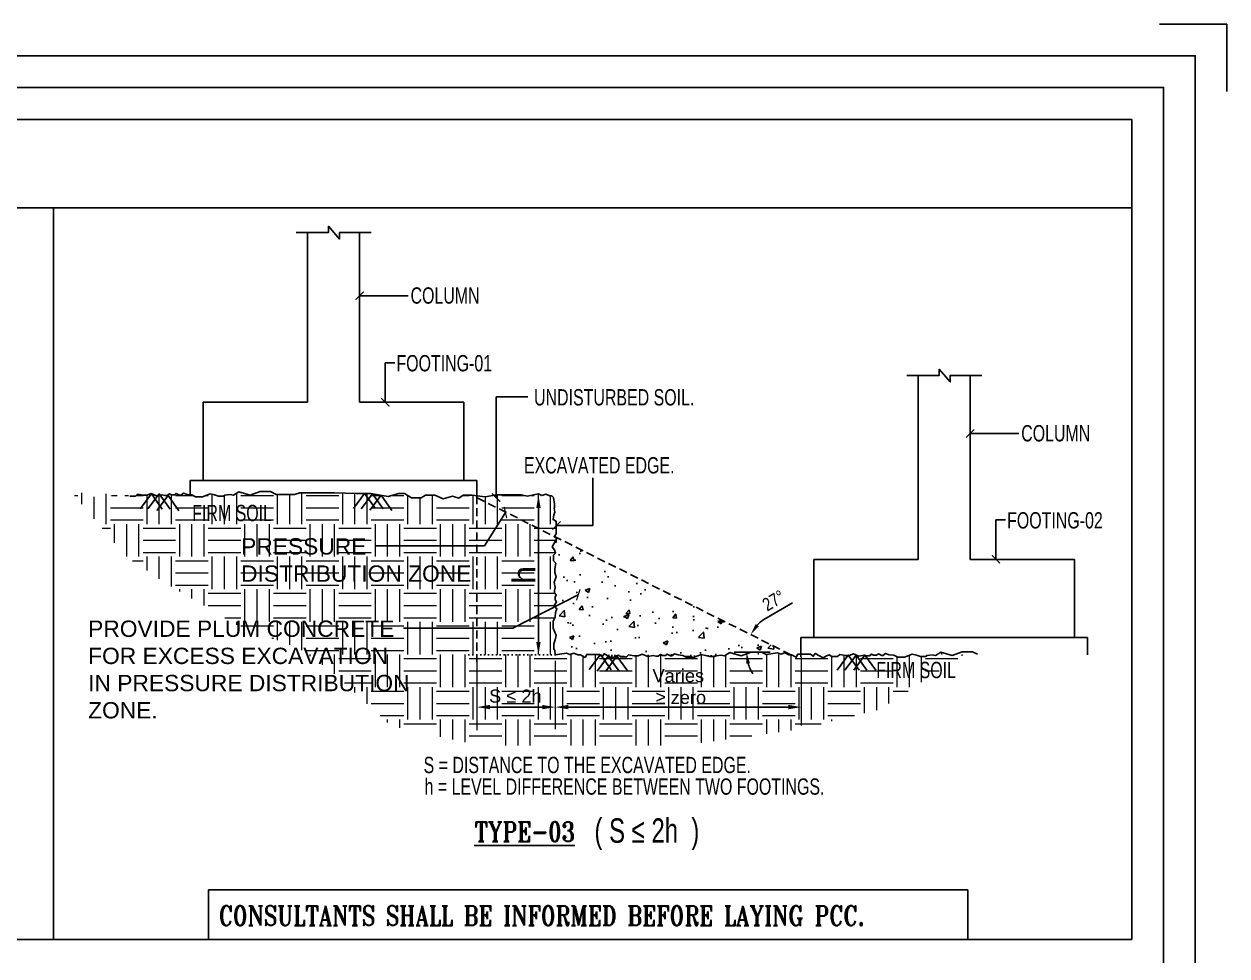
# Model space of a CAD drawing. Extents: x 473024 to 774629, y -1213442 to -1126596.
# Drawn here: x 590701 to 604846, y -1137555 to -1126596 of the extents above; entities that cross this region are included whole.
import ezdxf

# ---------------------------------------------------------------- set-up
doc = ezdxf.new("R2010")
doc.units = 0
doc.header["$LTSCALE"] = 100
doc.header["$MEASUREMENT"] = 0
doc.header["$PDMODE"] = 2
doc.header["$PDSIZE"] = -10
for name, pattern in [('( Hidden )', [0.375, 0.25, -0.125]), ('ACAD_ISO07W100', [3, 0, -3]), ('CONTINU', [0])]:
    doc.linetypes.add(name, pattern=pattern)
doc.layers.get('0').update_dxf_attribs({"linetype": 'CONTINUOUS'})
doc.layers.get('Defpoints').update_dxf_attribs({"linetype": 'CONTINUOUS'})
for name, color, linetype in [('AES-S-DIM 100', 9, 'CONTINUOUS'), ('AR', 1, 'CONTINUOUS'), ('Concrete Line', 2, 'CONTINUOUS'), ('CW-DIM', 4, 'CONTINUOUS'), ('EARTH', 8, 'CONTINUOUS'), ('FOOTDIM', 4, 'CONTINUOUS'), ('JW_  BEAM', 4, 'CONTINUOUS'), ('S-FOOTDIM', 9, 'CONTINUOUS'), ('SEC 2 - A - 0.30 THK', 2, 'CONTINUOUS'), ('TEX', 4, 'CONTINUOUS'), ('text-50', 3, 'CONTINUOUS'), ('TITLE2', 7, 'CONTINUOUS')]:
    doc.layers.add(name, color=color, linetype=linetype)
doc.styles.add('Arial', font='arial.ttf')
doc.styles.add('GRID', font='romans.shx')
doc.styles.add('JW1', font='arial.ttf', dxfattribs={"width": 0.8, "height": 200})
doc.styles.add('ROMANT', font='ROMANT.SHX', dxfattribs={"width": 0.8})
doc.styles.add('TXT-300', font='romans.shx', dxfattribs={"width": 0.75, "height": 300})
doc.dimstyles.new('100-2.5', dxfattribs={"dimscale": 100, "dimtxt": 2.5, "dimasz": 1.25, "dimexe": 1.25, "dimexo": 1, "dimgap": 1, "dimtad": 1, "dimdec": 0, "dimzin": 0, "dimdsep": 46, "dimtxsty": 'GRID', "dimblk1": 'ARCHTICK', "dimblk2": 'ARCHTICK', "dimsah": 1, "dimcen": 0, "dimdle": 1.25, "dimclrd": 1, "dimclre": 1, "dimclrt": 3, "dimadec": 0, "dimazin": 0, "dimtfac": 1, "dimtdec": 0, "dimtix": 1, "dimtmove": 0, "dimatfit": 3, "dimldrblk": 'ARCHTICK', "dimfxl": 1, "dimtolj": 1, "dimtzin": 0, "dimarcsym": 0})
doc.dimstyles.new('DIM300', dxfattribs={"dimtxt": 10, "dimasz": 100, "dimexe": 150, "dimexo": 0, "dimgap": 100, "dimtad": 1, "dimdec": 0, "dimzin": 0, "dimdsep": 46, "dimtxsty": 'TXT-300', "dimsah": 1, "dimcen": 1, "dimclrd": 8, "dimclre": 8, "dimclrt": 2, "dimadec": 0, "dimazin": 0, "dimtfac": 1, "dimtdec": 0, "dimtmove": 2, "dimatfit": 3, "dimfxl": 1, "dimtolj": 1, "dimtzin": 0, "dimarcsym": 0})
doc.dimstyles.new('JW1', dxfattribs={"dimtxt": 0.2, "dimasz": 175, "dimexe": 50, "dimexo": 50, "dimgap": 75, "dimtad": 1, "dimdec": 0, "dimrnd": 5, "dimzin": 1, "dimdsep": 46, "dimtxsty": 'JW1', "dimcen": 0.09, "dimdle": 150, "dimclrd": 9, "dimclre": 9, "dimclrt": 7, "dimadec": 0, "dimazin": 0, "dimtfac": 1, "dimtdec": 0, "dimtofl": 0, "dimtmove": 0, "dimatfit": 3, "dimfxl": 1, "dimtolj": 1, "dimtzin": 0, "dimarcsym": 0})

# ---------------------------------------------------------------- blocks, each defined once
blk = doc.blocks.new('_ArchTick')
at = {"color": 0, "linetype": 'ByBlock', "const_width": 0.15}
blk.add_lwpolyline([(-0.5, -0.5), (0.5, 0.5)], dxfattribs=at)
blk = doc.blocks.new('*D45')
at = {"layer": 'CW-DIM', "color": 9, "linetype": 'Continuous', "lineweight": -2, "transparency": 16777216}
blk.add_line((42960, 18374), (42960, 16321), dxfattribs=at)
at = {"layer": 'CW-DIM', "color": 9, "transparency": 16777216}
for points in [[(42994, 18374), (42927, 18374), (42960, 18574)], [(42927, 16321), (42994, 16321), (42960, 16121)]]:
    blk.add_solid(points, dxfattribs=at)
at = {"layer": 'Defpoints', "color": 0, "transparency": 16777216}
for p in [(42701, 18574), (42960, 16121), (43218, 16121)]:
    blk.add_point(p, dxfattribs=at)
at = {"layer": 'CW-DIM', "color": 3, "transparency": 16777216, "insert": (42740, 17347), "char_height": 350, "attachment_point": 5, "rotation": 90, "style": 'Arial'}
blk.add_mtext('\\A1;h', dxfattribs=at)
blk = doc.blocks.new('*D46')
at = {"layer": 'CW-DIM', "color": 9, "linetype": 'Continuous', "lineweight": -2, "transparency": 16777216}
blk.add_line((43418, 15320), (46792, 15320), dxfattribs=at)
at = {"layer": 'CW-DIM', "color": 9, "transparency": 16777216}
for points in [[(43418, 15354), (43418, 15287), (43218, 15320)], [(46792, 15287), (46792, 15354), (46992, 15320)]]:
    blk.add_solid(points, dxfattribs=at)
at = {"layer": 'Defpoints', "color": 0, "transparency": 16777216}
for p in [(43218, 16121), (46992, 16007), (46992, 15320)]:
    blk.add_point(p, dxfattribs=at)
at = {"layer": 'CW-DIM', "color": 3, "transparency": 16777216, "insert": (45105, 15634), "char_height": 200, "attachment_point": 5, "style": 'Arial'}
blk.add_mtext('\\A1;Varies\\P ≥ zero', dxfattribs=at)
blk = doc.blocks.new('*D47')
at = {"layer": 'CW-DIM', "color": 9, "linetype": 'Continuous', "lineweight": -2, "transparency": 16777216}
blk.add_line((43018, 15320), (42216, 15320), dxfattribs=at)
at = {"layer": 'CW-DIM', "color": 9, "transparency": 16777216}
for points in [[(42216, 15354), (42216, 15287), (42016, 15320)], [(43018, 15287), (43018, 15354), (43218, 15320)]]:
    blk.add_solid(points, dxfattribs=at)
at = {"layer": 'Defpoints', "color": 0, "transparency": 16777216}
for p in [(42016, 15320), (42016, 15320), (43218, 15320)]:
    blk.add_point(p, dxfattribs=at)
blk = doc.blocks.new('*D50')
at = {"layer": 'Defpoints', "color": 0, "transparency": 16777216}
for p in [(42018, 18530), (46157, 16255), (46223, 16162), (46379, 16162), (46830, 16124)]:
    blk.add_point(p, dxfattribs=at)
at = {"layer": 'JW_  BEAM', "color": 9, "lineweight": -2, "transparency": 16777216}
for p, q in [((46451, 16685), (46854, 16919)), ((46150, 16162), (46100, 16162))]:
    blk.add_line(p, q, dxfattribs=at)
for start, end in [(120.178, 136.8057), (196.6277, 213.2554)]:
    blk.add_arc((46755, 16162), 605, start, end, dxfattribs=at)
at = {"layer": 'JW_  BEAM', "color": 9, "transparency": 16777216}
for points in [[(46290, 16593), (46338, 16559), (46214, 16432)], [(46204, 15993), (46146, 15984), (46150, 16162)]]:
    blk.add_solid(points, dxfattribs=at)
at = {"layer": 'JW_  BEAM', "color": 7, "transparency": 16777216, "insert": (46564, 16954), "char_height": 200, "attachment_point": 5, "rotation": 30.178, "style": 'JW1', "bg_fill": 3, "box_fill_scale": 1.25, "bg_fill_color": 257, "bg_fill_transparency": 0}
blk.add_mtext('\\A1;27%%d', dxfattribs=at)
blk = doc.blocks.new('A$C41507DF9')
at = {"layer": 'AES-S-DIM 100', "linetype": 'ByBlock', "lineweight": 0}
h = blk.add_hatch(dxfattribs=at)
h.set_pattern_fill('EARTH', color=9, scale=2000)
h.paths.add_polyline_path([(43220.5, 17682.3), (43204.3, 17729.2), (43171.8, 17779.4), (43241, 17903.8), (43199.2, 17933), (43230.2, 17977.3), (43230.2, 18080.5), (43230.2, 18170.9), (43184.5, 18195.6), (43196.7, 18266.4), (43210.1, 18307.7), (43202.1, 18369.7), (43207.6, 18383.2), (43205.1, 18433.4), (43193, 18532.5), (43167.3, 18558.9), (43134.4, 18558.9), (43072.5, 18585.5), (43010.5, 18564.8), (42960.4, 18588.4), (42788.4, 18552.7), (42701.3, 18573.6), (42606.6, 18573.6), (42469.2, 18573.6), (42417.1, 18573.6), (42317.6, 18573.6), (42145.8, 18543.2), (41942.1, 18568.3), (41854.3, 18572), (41804.7, 18572), (41738.4, 18524.7), (41643.7, 18553.7), (41496.9, 18516.2), (41373.7, 18568.3), (41326.3, 18568.3), (41226.9, 18568.3), (41160.6, 18530.4), (41013.7, 18530.4), (40904.8, 18596.7), (40819.5, 18596.7), (40658.5, 18549.4), (40384.7, 18597.5), (40172.7, 18597.5), (39831.9, 18605.1), (39544.1, 18605.1), (39301.8, 18605.1), (39218.5, 18582.4), (38938.3, 18582.4), (38849.9, 18624.8), (38693.1, 18624.8), (38539.3, 18571.5), (38364.7, 18618.9), (38284.1, 18568.5), (38233.3, 18578.9), (38153.5, 18569.6), (38130.4, 18556.9), (38054.1, 18556.9), (37991.7, 18576.5), (37924.7, 18589.3), (37875, 18571.9), (37809.1, 18545.4), (37703.9, 18545.4), (37643.5, 18574.3), (37571.8, 18582.4), (37516.4, 18602), (37474.7, 18568.5), (37457.4, 18568.5), (37406.5, 18595.1), (37378.8, 18576.6), (37333.7, 18576.6), (37301.4, 18589.3), (37269, 18566.2), (37232, 18566.2), (37188.1, 18576.6), (37106.2, 18561.1), (37023.4, 18593.6), (36958.4, 18569.9), (36899.4, 18569.9), (36813.7, 18584.7), (36781.2, 18552.2), (36689.6, 18552.2), (36659.6, 18580.2), (36612.8, 18564), (36562.6, 18531.6), (36438.2, 18600.7), (36408.9, 18558.9), (36364.7, 18589.9), (36261.4, 18589.9), (36171.1, 18589.9), (36146.4, 18544.2), (36075.6, 18582.5), (36034.3, 18582.5), (35972.3, 18609), (35910.3, 18588.4), (35860.2, 18612), (35812.4, 18604.3), (36635.6, 17631.5), (37244.7, 17221.2), (38378.5, 16557.2), (39285.7, 16226.3), (39822, 15842.5), (40709.3, 15028.4), (42079.9, 14730.6), (45168.2, 14730.6), (46905.6, 14971), (48200.8, 15286.1), (49548, 16166.5), (49458.7, 16166.5), (49304.9, 16113.3), (49130.3, 16160.6), (49049.7, 16110.2), (48998.9, 16120.6), (48919.1, 16111.3), (48896, 16098.6), (48819.7, 16098.6), (48757.3, 16118.3), (48690.3, 16131), (48640.6, 16113.6), (48574.7, 16087.1), (48469.5, 16087.1), (48409.1, 16116), (48337.5, 16124.1), (48282, 16143.7), (48240.4, 16110.2), (48223, 16110.2), (48172.2, 16136.8), (48144.4, 16118.3), (48099.4, 16118.3), (48067, 16131), (48034.6, 16107.9), (47997.6, 16107.9), (47953.7, 16118.3), (47871.8, 16102.8), (47789.1, 16135.3), (47724.1, 16111.6), (47665, 16111.6), (47579.3, 16126.4), (47546.8, 16093.9), (47455.2, 16093.9), (47425.3, 16121.9), (47378.4, 16105.7), (47328.2, 16073.3), (47203.8, 16142.4), (47174.6, 16100.6), (47130.3, 16131.6), (47027.1, 16131.6), (46936.7, 16131.6), (46912, 16085.9), (46841.2, 16124.2), (46799.9, 16124.2), (46737.9, 16150.8), (46676, 16130.1), (46625.8, 16153.7), (46453.9, 16126), (46379.4, 16161.8), (46222.6, 16161.8), (46068.7, 16108.5), (45894.2, 16155.8), (45813.6, 16105.4), (45762.7, 16115.8), (45683, 16106.6), (45659.8, 16093.9), (45583.6, 16093.9), (45521.1, 16113.5), (45454.1, 16126.2), (45404.4, 16108.9), (45338.5, 16082.3), (45233.3, 16082.3), (45172.9, 16111.3), (45101.3, 16119.3), (45045.8, 16139), (45004.2, 16105.5), (44986.9, 16105.5), (44936, 16132), (44908.3, 16113.6), (44863.2, 16113.6), (44830.8, 16126.3), (44798.5, 16103.2), (44761.5, 16103.2), (44717.5, 16113.6), (44635.6, 16098.1), (44552.9, 16130.5), (44487.9, 16106.9), (44428.8, 16106.9), (44343.1, 16121.7), (44310.6, 16089.2), (44219, 16089.2), (44189.1, 16117.2), (44142.2, 16101), (44092, 16068.5), (43995.5, 16122.2), (43956.8, 16122.2), (43938.4, 16095.9), (43900.8, 16122.2), (43698, 16122.2), (43675.8, 16081.2), (43605, 16119.5), (43563.7, 16119.5), (41354.7, 16122.2), (43217.6, 16122.2), (43209.9, 16188.5), (43197.2, 16211.6), (43197.2, 16287.9), (43216.8, 16350.3), (43229.5, 16417.3), (43212.2, 16467), (43185.6, 16532.9), (43185.6, 16638.1), (43214.6, 16698.5), (43222.6, 16770.1), (43242.3, 16825.6), (43208.8, 16867.2), (43208.8, 16884.6), (43235.3, 16935.4), (43216.9, 16963.2), (43216.9, 17008.2), (43229.6, 17040.6), (43206.5, 17073), (43206.5, 17110), (43216.9, 17153.9), (43201.4, 17235.8), (43233.8, 17318.5), (43210.2, 17383.5), (43210.2, 17442.6), (43225, 17528.3), (43192.5, 17560.8), (43192.5, 17652.4)])
at = {"layer": 'AES-S-DIM 100', "linetype": 'ByBlock'}
h = blk.add_hatch(dxfattribs=at)
h.set_pattern_fill('EARTH', color=250, scale=20)
h.set_pattern_definition([(0, (-4002552.4, -872039.7), (127, 127), [127, -127]), (0, (-4002552.4, -871992.07), (127, 127), [127, -127]), (0, (-4002552.4, -871944.45), (127, 127), [127, -127]), (90, (-4002536.53, -871928.57), (-127, 127), [127, -127]), (90, (-4002488.9, -871928.57), (-127, 127), [127, -127]), (90, (-4002441.28, -871928.57), (-127, 127), [127, -127])])
h.paths.add_polyline_path([(43938.4, 16095.9), (43955.1, 16119.7), (43904.3, 16119.8)])
h.paths.add_polyline_path([(45004.2, 16105.5), (45018.4, 16116.9), (44990.7, 16121.7), (44978.8, 16109.7), (44986.9, 16105.5)])
h.paths.add_polyline_path([(44798.5, 16103.2), (44800.7, 16104.8), (44796.1, 16103.2)])
h.paths.add_polyline_path([(45338.5, 16082.3), (45397.2, 16106), (45365.2, 16113.6), (45283.2, 16098.1), (45200.5, 16130.5), (45153.5, 16113.5), (45172.9, 16111.3), (45233.3, 16082.3)])
h.paths.add_polyline_path([(44635.6, 16098.1), (44673.6, 16105.2), (44643.1, 16122.2), (44604.4, 16122.2), (44597.9, 16112.9)])
h.paths.add_polyline_path([(45473.3, 16122.6), (45501.3, 16117.3), (45478.4, 16126.3)])
h.paths.add_polyline_path([(44487.9, 16106.9), (44529.9, 16122.2), (44345.6, 16122.2), (44345.2, 16121.3), (44428.8, 16106.9)])
h.paths.add_polyline_path([(45813.6, 16105.4), (45821.9, 16110.6), (45820.5, 16111.3), (45748.9, 16119.3), (45693.4, 16139), (45645, 16100), (45583.6, 16132), (45555.9, 16113.6), (45521, 16113.6), (45521.1, 16113.5), (45583.6, 16093.9), (45659.8, 16093.9), (45683, 16106.6), (45762.7, 16115.8)])
h.paths.add_polyline_path([(44219, 16089.2), (44308.6, 16089.2), (44252.6, 16119.5), (44211.3, 16119.5), (44000, 16119.7), (44092, 16068.5), (44142.2, 16101), (44189.1, 16117.2)])
h.paths.add_polyline_path([(46068.7, 16108.5), (46113.5, 16124), (46101.7, 16126.2), (46058.7, 16111.2)])
at = {"layer": 'JW_  BEAM'}
h = blk.add_hatch(dxfattribs=at)
h.set_pattern_fill('AR-CONC', color=8, scale=100)
h.set_pattern_definition([(50, (-2380240.84, 7701333.2), (717.260183, -62.752135), [75, -825]), (355, (-2380240.84, 7701333.2), (-138.751334, 752.192134), [60, -660]), (100.451444, (-2380181.1, 7701327.94), (578.508847, 689.43999), [63.74019, -701.14211]), (46.1842, (-2380240.8, 7701533.2), (1067.24133, -165.51928), [112.5, -1237.5]), (96.635635, (-2380151.9, 7701519.4), (934.66195, 974.1186), [95.61034, -1051.71376]), (351.184164, (-2380240.8, 7701533.2), (934.66195, 974.1186), [90, -990]), (21, (-2380140.84, 7701483.2), (596.90705, -402.61889), [75, -825]), (326, (-2380140.84, 7701483.2), (243.31533, 725.150045), [60, -660]), (71.451445, (-2380091.1, 7701449.6), (840.222377, 322.53115), [63.74019, -701.14211]), (37.5, (-2380240.84, 7701333.17), (12.159855, 332.893854), [0, -652, 0, -670, 0, -662.5]), (7.5, (-2380240.84, 7701333.17), (263.069537, 394.411712), [0, -382, 0, -637, 0, -252.5]), (327.5, (-2380463.84, 7701333.17), (533.822436, -22.554872), [0, -250, 0, -780, 0, -1035]), (317.5, (-2380563.84, 7701333.17), (583.18617, 100.104982), [0, -325, 0, -518, 0, -735])])
h.paths.add_polyline_path([(43202.7, 17938), (43199.2, 17933), (43241, 17903.8), (43171.8, 17779.4), (43204.3, 17729.2), (43220.5, 17682.3), (43192.5, 17652.4), (43192.5, 17560.8), (43225, 17528.3), (43210.2, 17442.6), (43210.2, 17383.5), (43233.8, 17318.5), (43201.4, 17235.8), (43216.9, 17153.9), (43206.5, 17110), (43206.5, 17073), (43229.6, 17040.6), (43216.9, 17008.2), (43216.9, 16963.2), (43235.3, 16935.4), (43208.8, 16884.6), (43208.8, 16867.2), (43242.3, 16825.6), (43222.6, 16770.1), (43214.6, 16698.5), (43185.6, 16638.1), (43185.6, 16532.9), (43212.2, 16467), (43229.5, 16417.3), (43216.8, 16350.3), (43197.2, 16287.9), (43197.2, 16211.6), (43209.9, 16188.5), (43217.7, 16121.3), (43389.6, 16149), (43439.8, 16125.4), (43501.8, 16146), (43563.7, 16119.5), (43605, 16119.5), (43675.8, 16081.2), (43700.6, 16126.9), (43790.9, 16126.9), (43894.1, 16126.9), (43938.4, 16095.9), (43967.6, 16137.7), (44092, 16068.5), (44142.2, 16101), (44189.1, 16117.2), (44219, 16089.2), (44310.6, 16089.2), (44343.1, 16121.7), (44428.8, 16106.9), (44487.9, 16106.9), (44552.9, 16130.5), (44635.6, 16098.1), (44717.5, 16113.6), (44761.5, 16103.2), (44798.5, 16103.2), (44830.8, 16126.3), (44863.2, 16113.6), (44908.3, 16113.6), (44936, 16132), (44986.9, 16105.5), (45004.2, 16105.5), (45045.8, 16139), (45101.3, 16119.3), (45172.9, 16111.3), (45233.3, 16082.3), (45338.5, 16082.3), (45404.4, 16108.9), (45454.1, 16126.2), (45521.1, 16113.5), (45583.6, 16093.9), (45659.8, 16093.9), (45683, 16106.6), (45762.7, 16115.8), (45813.6, 16105.4), (45894.2, 16155.8), (46068.7, 16108.5), (46222.6, 16161.8), (46379.4, 16161.8), (46453.9, 16126), (46625.8, 16153.7), (46676, 16130.1), (46737.9, 16150.8), (46799.9, 16124.2), (46830.1, 16124.2)])
at = {"layer": 'AES-S-DIM 100', "linetype": '( Hidden )', "ltscale": 5}
for p, q in [((42018, 18559), (42018, 16014.2)), ((46830.1, 16124.2), (42018, 18530.4))]:
    blk.add_line(p, q, dxfattribs=at)
at = {"layer": 'AES-S-DIM 100', "color": 4, "linetype": 'ACAD_ISO07W100', "ltscale": 0.2}
blk.add_line((43217.7, 16121.3), (41796.3, 16122.2), dxfattribs=at)
at = {"layer": 'AES-S-DIM 100', "color": 2, "linetype": 'ByBlock'}
for points in [[(36693.7, 18552.2), (36781.2, 18552.2), (36813.7, 18584.7), (36899.4, 18569.9), (36958.4, 18569.9), (37023.4, 18593.6), (37106.2, 18561.1), (37188.1, 18576.6), (37232, 18566.2), (37269, 18566.2), (37301.4, 18589.3), (37333.7, 18576.6), (37378.8, 18576.6), (37406.5, 18595.1), (37457.4, 18568.5), (37474.7, 18568.5), (37516.4, 18602), (37571.8, 18582.4), (37643.5, 18574.3), (37703.9, 18545.4), (37809.1, 18545.4), (37875, 18571.9), (37924.7, 18589.3), (37991.7, 18576.5), (38054.1, 18556.9), (38130.4, 18556.9), (38153.5, 18569.6), (38233.3, 18578.9), (38284.1, 18568.5), (38364.7, 18618.9), (38539.3, 18571.5), (38693.1, 18624.8), (38849.9, 18624.8), (38938.3, 18582.4), (39218.5, 18582.4), (39301.8, 18605.1), (39544.1, 18605.1), (39831.9, 18605.1), (40172.7, 18597.5), (40384.7, 18597.5), (40658.5, 18549.4), (40819.5, 18596.7), (40904.8, 18596.7), (41013.7, 18530.4), (41160.6, 18530.4), (41226.9, 18568.3), (41326.3, 18568.3), (41373.7, 18568.3), (41496.9, 18516.2), (41643.7, 18553.7), (41738.4, 18524.7), (41804.7, 18572), (41854.3, 18572), (41942.1, 18568.3), (42145.8, 18543.2), (42317.6, 18573.6), (42417.1, 18573.6), (42469.2, 18573.6), (42606.6, 18573.6), (42701.3, 18573.6), (42788.4, 18552.7)], [(42788.4, 18552.7), (42960.4, 18588.4), (43010.5, 18564.8), (43072.5, 18585.5), (43134.4, 18558.9), (43167.3, 18558.9), (43193, 18532.5)], [(43193, 18532.5), (43205.1, 18433.4), (43207.6, 18383.2), (43202.1, 18369.7), (43210.1, 18307.7), (43196.7, 18266.4), (43184.5, 18195.6), (43230.2, 18170.9), (43230.2, 18080.5), (43230.2, 17977.3), (43199.2, 17933), (43241, 17903.8), (43171.8, 17779.4), (43204.3, 17729.2), (43220.5, 17682.3), (43192.5, 17652.4), (43192.5, 17560.8), (43225, 17528.3), (43210.2, 17442.6), (43210.2, 17383.5), (43233.8, 17318.5), (43201.4, 17235.8), (43216.9, 17153.9), (43206.5, 17110), (43206.5, 17073), (43229.6, 17040.6), (43216.9, 17008.2), (43216.9, 16963.2), (43235.3, 16935.4), (43208.8, 16884.6), (43208.8, 16867.2), (43242.3, 16825.6), (43222.6, 16770.1), (43214.6, 16698.5), (43185.6, 16638.1), (43185.6, 16532.9), (43212.2, 16467), (43229.5, 16417.3), (43216.8, 16350.3), (43197.2, 16287.9), (43197.2, 16211.6), (43209.9, 16188.5), (43217.7, 16121.3)], [(43217.7, 16121.3), (43389.6, 16149), (43439.8, 16125.4), (43501.8, 16146), (43563.7, 16119.5), (43605, 16119.5), (43675.8, 16081.2), (43700.6, 16126.9), (43790.9, 16126.9), (43894.1, 16126.9), (43938.4, 16095.9), (43967.6, 16137.7), (44092, 16068.5), (44142.2, 16101), (44189.1, 16117.2), (44219, 16089.2), (44310.6, 16089.2), (44343.1, 16121.7), (44428.8, 16106.9), (44487.9, 16106.9), (44552.9, 16130.5), (44635.6, 16098.1), (44717.5, 16113.6), (44761.5, 16103.2), (44798.5, 16103.2), (44830.8, 16126.3), (44863.2, 16113.6), (44908.3, 16113.6), (44936, 16132), (44986.9, 16105.5), (45004.2, 16105.5), (45045.8, 16139), (45101.3, 16119.3), (45172.9, 16111.3), (45233.3, 16082.3), (45338.5, 16082.3), (45404.4, 16108.9), (45454.1, 16126.2), (45521.1, 16113.5), (45583.6, 16093.9), (45659.8, 16093.9), (45683, 16106.6), (45762.7, 16115.8), (45813.6, 16105.4), (45894.2, 16155.8), (46068.7, 16108.5), (46222.6, 16161.8), (46379.4, 16161.8), (46453.9, 16126)], [(46453.9, 16126), (46625.8, 16153.7), (46676, 16130.1), (46737.9, 16150.8), (46799.9, 16124.2), (46841.2, 16124.2), (46912, 16085.9), (46936.7, 16131.6), (47027.1, 16131.6), (47130.3, 16131.6), (47174.6, 16100.6), (47203.8, 16142.4), (47328.2, 16073.3), (47378.4, 16105.7), (47425.3, 16121.9), (47455.2, 16093.9), (47546.8, 16093.9), (47579.3, 16126.4), (47665, 16111.6), (47724.1, 16111.6), (47789.1, 16135.3), (47871.8, 16102.8), (47953.7, 16118.3), (47997.6, 16107.9), (48034.6, 16107.9), (48067, 16131), (48099.4, 16118.3), (48144.4, 16118.3), (48172.2, 16136.8), (48223, 16110.2), (48240.4, 16110.2), (48282, 16143.7), (48337.5, 16124.1), (48409.1, 16116), (48469.5, 16087.1), (48574.7, 16087.1), (48640.6, 16113.6), (48690.3, 16131), (48757.3, 16118.3), (48819.7, 16098.6), (48896, 16098.6), (48919.1, 16111.3), (48998.9, 16120.6), (49049.7, 16110.2), (49130.3, 16160.6), (49304.9, 16113.3), (49458.7, 16166.5), (49615.5, 16166.5), (49690, 16130.7)]]:
    blk.add_lwpolyline(points, dxfattribs=at)
at = {"layer": 'AES-S-DIM 100', "color": 6, "linetype": 'ByBlock', "const_width": 20}
for points in [[(46991.6, 16089.2), (46991.6, 15036.6)], [(42018, 16014.2), (42018, 14961.6)], [(43217.7, 16030.2), (43217.7, 14977.7)]]:
    blk.add_lwpolyline(points, dxfattribs=at)
at = {"layer": 'AES-S-DIM 100', "color": 4, "linetype": 'ByBlock'}
blk.add_lwpolyline([(37901.5, 12518.3), (49541.8, 12518.3), (49541.8, 11757.3), (37901.5, 11757.3)], close=True, dxfattribs=at)
at = {"layer": 'Concrete Line', "color": 4}
for points in [[(40395.9, 22596.4), (39909.9, 22596.4), (39909.9, 22496.8), (39741.2, 22692.3), (39741.2, 22596.4), (39246.6, 22596.4)], [(49759.3, 20405.4), (49273.4, 20405.4), (49273.4, 20305.8), (49104.6, 20501.3), (49104.6, 20405.4), (48610, 20405.4)]]:
    blk.add_lwpolyline(points, dxfattribs=at)
at = {"layer": 'EARTH', "color": 7, "ltscale": 100}
for points in [[(36853.7, 18359.3), (37025.4, 18589.9), (37191.7, 18355.6)], [(36973.2, 18359.3), (37144.9, 18589.9), (37311.2, 18355.6)], [(37108.9, 18335.6), (37280.5, 18566.1), (37446.8, 18331.8)], [(40123.8, 18367), (40295.4, 18597.5), (40461.7, 18363.2)], [(40242.3, 18361.8), (40414, 18592.4), (40580.3, 18358.1)], [(40374.8, 18338.5), (40546.5, 18569.1), (40712.8, 18334.8)], [(43738.7, 15895.3), (43910.3, 16125.8), (44076.6, 15891.5)], [(43858.2, 15872.6), (44029.8, 16103.1), (44196.1, 15868.8)], [(43991.7, 15872.6), (44163.3, 16103.1), (44329.6, 15868.8)], [(47539.3, 15888.5), (47710.9, 16119), (47877.2, 15884.7)], [(47658.8, 15888.5), (47830.4, 16119), (47996.7, 15884.7)], [(47795, 15888), (47966.6, 16118.6), (48132.9, 15884.3)]]:
    blk.add_lwpolyline(points, dxfattribs=at)
at = {"layer": 'JW_  BEAM'}
blk.add_line((0, 22974.2), (52058.6, 22974.2), dxfattribs=at)
at = {"layer": 'JW_  BEAM', "color": 1}
blk.add_line((35524.8, 22974.2), (35524.8, 11757.3), dxfattribs=at)
at = {"layer": 'JW_  BEAM'}
blk.add_lwpolyline([(0, 11757.3), (52058.6, 11757.3), (52058.6, 24330.2), (0, 24330.2)], close=True, dxfattribs=at)
at = {"layer": 'SEC 2 - A - 0.30 THK', "color": 4, "linetype": 'ByBlock'}
for p, q in [((39418, 19994.7), (39418, 22596.4)), ((40218, 19994.7), (40218, 22596.4)), ((48781.4, 17585.5), (48781.4, 20405.4)), ((49581.4, 17585.5), (49581.4, 20405.4)), ((37818, 19994.7), (37818, 18794.7)), ((41818, 19994.7), (40218, 19994.7)), ((41818, 18794.7), (41818, 19994.7)), ((37618, 18794.7), (37618, 18554.3)), ((37618, 18794.7), (42018, 18794.7)), ((42018, 18530.4), (42018, 18794.7)), ((47181.4, 17585.5), (47181.4, 16385.5)), ((51181.4, 17585.5), (49581.4, 17585.5)), ((51181.4, 16385.5), (51181.4, 17585.5)), ((46981.4, 16385.5), (46981.4, 16089.2)), ((46981.4, 16385.5), (51381.4, 16385.5)), ((51381.4, 16121.3), (51381.4, 16385.5))]:
    blk.add_line(p, q, dxfattribs=at)
for points in [[(39418, 19994.7), (37818, 19994.7)], [(48781.4, 17585.5), (47181.4, 17585.5)]]:
    blk.add_lwpolyline(points, dxfattribs=at)
at = {"layer": 'CW-DIM', "color": 3, "linetype": 'Continuous', "insert": (42606.5, 15488), "char_height": 200, "attachment_point": 5, "style": 'Arial'}
blk.add_mtext('\\A1;S ≤ 2h', dxfattribs=at)
at = {"layer": 'TEX', "color": 3, "linetype": 'CONTINU', "style": 'Arial', "width": 0.7}
for s, p in [('COLUMN', (40999.2, 21506.4)), ('FOOTING-01', (40782.9, 20468.3)), ('UNDISTURBED SOIL.', (42892.7, 19945.5)), ('COLUMN', (50362.6, 19394)), ('EXCAVATED EDGE.', (42737.1, 18902.8)), ('FIRM SOIL', (37652.1, 18171.3)), ('FOOTING-02', (50146.3, 18059.1)), ('FIRM SOIL', (48139.4, 15764)), ('S = DISTANCE TO THE EXCAVATED EDGE. ', (41199.5, 14308)), ('h = LEVEL DIFFERENCE BETWEEN TWO FOOTINGS.', (41213.6, 13977))]:
    blk.add_text(s, height=250, dxfattribs=at).set_placement(p)
at = {"layer": 'TEX', "color": 6, "linetype": 'CONTINU', "style": 'Arial', "width": 0.7}
blk.add_text('( S ≤ 2h  )', height=375, dxfattribs=at).set_placement((43819.5, 13239.6))
at = {"layer": 'TEX', "color": 3, "linetype": 'ByBlock', "char_height": 250, "attachment_point": 1, "style": 'Arial'}
for s, insert, width in [('PRESSURE DISTRIBUTION ZONE', (38401.3, 17909.6), 3884.857), ('PROVIDE PLUM CONCRETE FOR EXCESS EXCAVATION IN PRESSURE DISTRIBUTION ZONE.', (36055.8, 16647.6), 4930.128)]:
    blk.add_mtext(s, dxfattribs=dict(at, insert=insert, width=width))
at = {"layer": 'text-50', "color": 6, "linetype": 'Continuous', "ltscale": 5, "style": 'ROMANT', "width": 0.8}
for s, p in [('%%UTYPE-03', (41977.2, 13258.9, 17338915.2)), ('CONSULTANTS SHALL BE INFORMED BEFORE LAYING PCC.', (38058.9, 11970.6))]:
    blk.add_text(s, height=300, dxfattribs=at).set_placement(p)
at = {"layer": 'CW-DIM', "color": 4, "linetype": 'Continuous'}
dim = blk.add_linear_dim(base=(42960.4, 16121.3), p1=(42701.3, 18573.6), p2=(43217.7, 16121.3), angle=90, text='h', dimstyle='DIM300', override={"dimtxt": 350, "dimasz": 200, "dimexe": 10, "dimexo": 80, "dimgap": 45, "dimtxsty": 'Arial', "dimse1": 1, "dimse2": 1, "dimclrd": 9, "dimclre": 9, "dimclrt": 3, "dimtmove": 0}, dxfattribs=at)
dim.commit()
dim.dimension.update_dxf_attribs({"geometry": '*D45', "text_midpoint": (42740.4, 17347.4)})
dim = blk.add_linear_dim(base=(46991.6, 15320.5), p1=(43217.7, 16121.3), p2=(46991.6, 16006.8), text='Varies\\P ≥ zero', dimstyle='DIM300', override={"dimtxt": 200, "dimasz": 200, "dimexe": 10, "dimexo": 80, "dimgap": 45, "dimtxsty": 'Arial', "dimse1": 1, "dimse2": 1, "dimclrd": 9, "dimclre": 9, "dimclrt": 3, "dimtmove": 0}, dxfattribs=at)
dim.commit()
dim.dimension.update_dxf_attribs({"geometry": '*D46', "text_midpoint": (45104.6, 15320.5), "dimtype": 128})
dim = blk.add_linear_dim(base=(42016.2, 15320.5), p1=(43217.7, 15320.5), p2=(42016.2, 15320.5), text=' ', dimstyle='DIM300', override={"dimtxt": 200, "dimasz": 200, "dimexe": 10, "dimexo": 80, "dimgap": 45, "dimtxsty": 'Arial', "dimse1": 1, "dimse2": 1, "dimclrd": 9, "dimclre": 9, "dimclrt": 3, "dimtmove": 0}, dxfattribs=at)
dim.commit()
dim.dimension.update_dxf_attribs({"geometry": '*D47', "text_midpoint": (42616.9, 15320.5)})
at = {"layer": 'AR', "color": 9, "lineweight": -3}
for points, override in [([(40218.2, 21627.8), (40961.3, 21627.8)], {"dimasz": 1.25, "dimtad": 0, "dimclrd": 9, "dimfxl": 0, "dimfxlon": 1, "dimarcsym": 1}), ([(40612.1, 19994.7), (40612.1, 20600.9), (40758.4, 20600.9)], {"dimtad": 0, "dimclrd": 9, "dimfxl": 0, "dimfxlon": 1, "dimarcsym": 1}), ([(42310.1, 18533.7), (42310.1, 20078.1), (42797.5, 20078.1)], {"dimtad": 0, "dimclrd": 9, "dimfxl": 0, "dimfxlon": 1, "dimarcsym": 1}), ([(49581.7, 19515.4), (50324.8, 19515.4)], {"dimasz": 1.25, "dimtad": 0, "dimclrd": 9, "dimfxl": 0, "dimfxlon": 1, "dimarcsym": 1}), ([(43236.5, 18104.8), (43793.7, 18104.8), (43793.7, 18835.8)], {"dimtad": 0, "dimclrd": 9, "dimfxl": 0, "dimfxlon": 1, "dimarcsym": 1}), ([(42454.5, 18304.2), (42131.4, 17794.8), (40456.2, 17794.8)], {"dimtad": 0, "dimclrd": 9, "dimfxl": 0, "dimfxlon": 1, "dimarcsym": 1}), ([(49975.5, 17585.5), (49975.5, 18191.7), (50121.8, 18191.7)], {"dimtad": 0, "dimclrd": 9, "dimfxl": 0, "dimfxlon": 1, "dimarcsym": 1}), ([(43571, 17042.2), (42568.8, 16532.8), (40893.6, 16532.8)], {"dimtad": 0, "dimclrd": 9, "dimfxl": 0, "dimfxlon": 1, "dimarcsym": 1})]:
    blk.add_leader(points, dimstyle='100-2.5', override=override, dxfattribs=at)
at = {"layer": 'JW_  BEAM'}
dim = blk.add_angular_dim_2l(base=(46157.1, 16254.9), line1=((46830.1, 16124.2), (42018, 18530.4)), line2=((46222.6, 16161.8), (46379.4, 16161.8)), dimstyle='JW1', override={"dimfxl": 0.18, "dimfxlon": 1, "dimtfill": 1, "dimarcsym": 1}, dxfattribs=at)
dim.commit()
dim.dimension.update_dxf_attribs({"geometry": '*D50', "text_midpoint": (46564.3, 16953.8)})
blk.add_line((45962.9, 16161.8), (46512.6, 16161.8), dxfattribs=at)

msp = doc.modelspace()

# ---------------------------------------------------------------- linework, layer by layer
at = {"layer": 'FOOTDIM', "color": 2}
for p, q in [((604051.9, -1126596.2, 0), (604846.5, -1126596.2, 0)), ((604846.5, -1126596.2, 0), (604846.5, -1127390.7, 0))]:
    msp.add_line(p, q, dxfattribs=at)
at = {"layer": 'TITLE2', "color": 4, "elevation": 0}
msp.add_lwpolyline([(604473.6, -1213069.4), (604473.6, -1126969.1), (473397.1, -1126969.1), (473397.1, -1213069.4)], close=True, dxfattribs=at)
at = {"layer": 'TITLE2', "color": 12, "elevation": 0}
msp.add_lwpolyline([(604100.7, -1212696.5), (604100.7, -1127341.9), (473769.9, -1127341.9), (473769.9, -1212696.5)], close=True, dxfattribs=at)

# ---------------------------------------------------------------- next in the draw order: block references
at = {"layer": 'S-FOOTDIM', "xscale": 0.7669678641594746, "yscale": 0.7669678641594746, "zscale": 0.7669678641594746}
msp.add_blockref('A$C41507DF9', (563800.6, -1146379, 0), dxfattribs=at)

doc.saveas('drawing.dxf')
